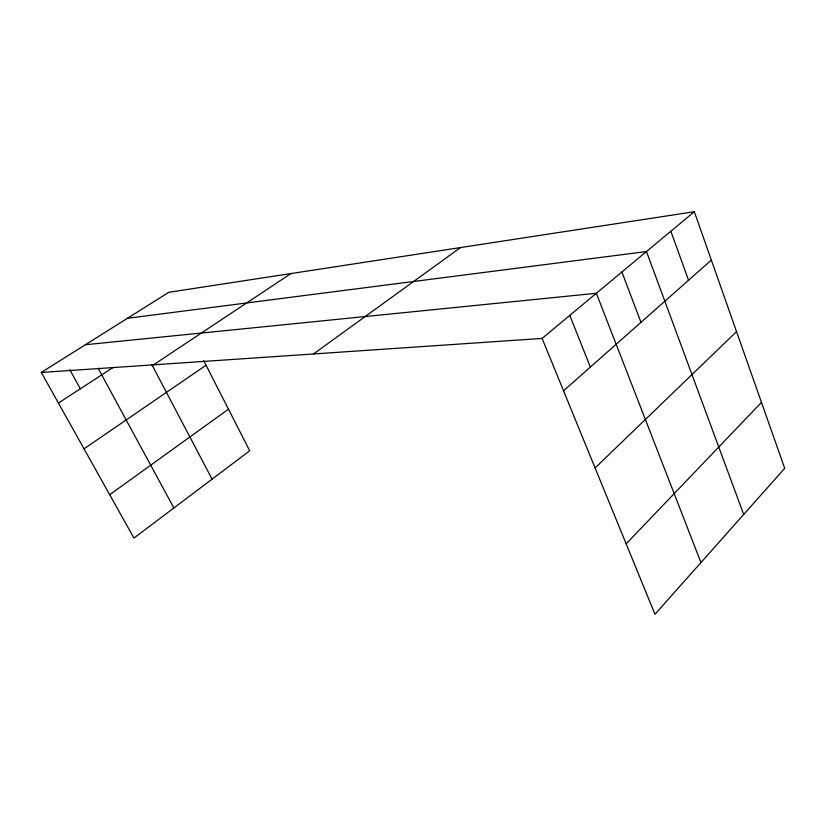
<?xml version="1.0" encoding="UTF-8"?>
<svg xmlns="http://www.w3.org/2000/svg" width="826" height="826" viewBox="0 0 826 826"><rect width="100%" height="100%" fill="white"/><g stroke="black" fill="none" stroke-linecap="round" stroke-linejoin="round"><path stroke-width="1.24" d="M626.149 543.849L761.469 402.376M595.092 467.939L736.544 331.629M563.538 390.801L711.351 260.076M542.114 338.433L694.315 211.714L784.7 468.332L654.977 614.286L542.114 338.433L41.3 372.454L133.957 538.067L249.71 450.79L203.723 360.663M313.477 353.962L460.505 247.563M109.703 494.712L228.482 409.19M84.025 448.828L206.056 365.247M153.522 364.834L290.917 273.561M58.419 403.047L113.224 367.374M41.3 372.454L168.834 292.28L694.315 211.714M127.462 318.289L646.49 251.538L743.689 514.474M85.388 344.731L596.351 293.271L700.944 562.558M69.797 369.676L80.328 388.788M98.098 368.169L173.883 507.959M151.881 364.72L212.076 479.163M569.775 315.398L590.363 367.074M621.906 272.002L640.966 322.326M670.857 231.249L688.533 280.251"/></g></svg>
